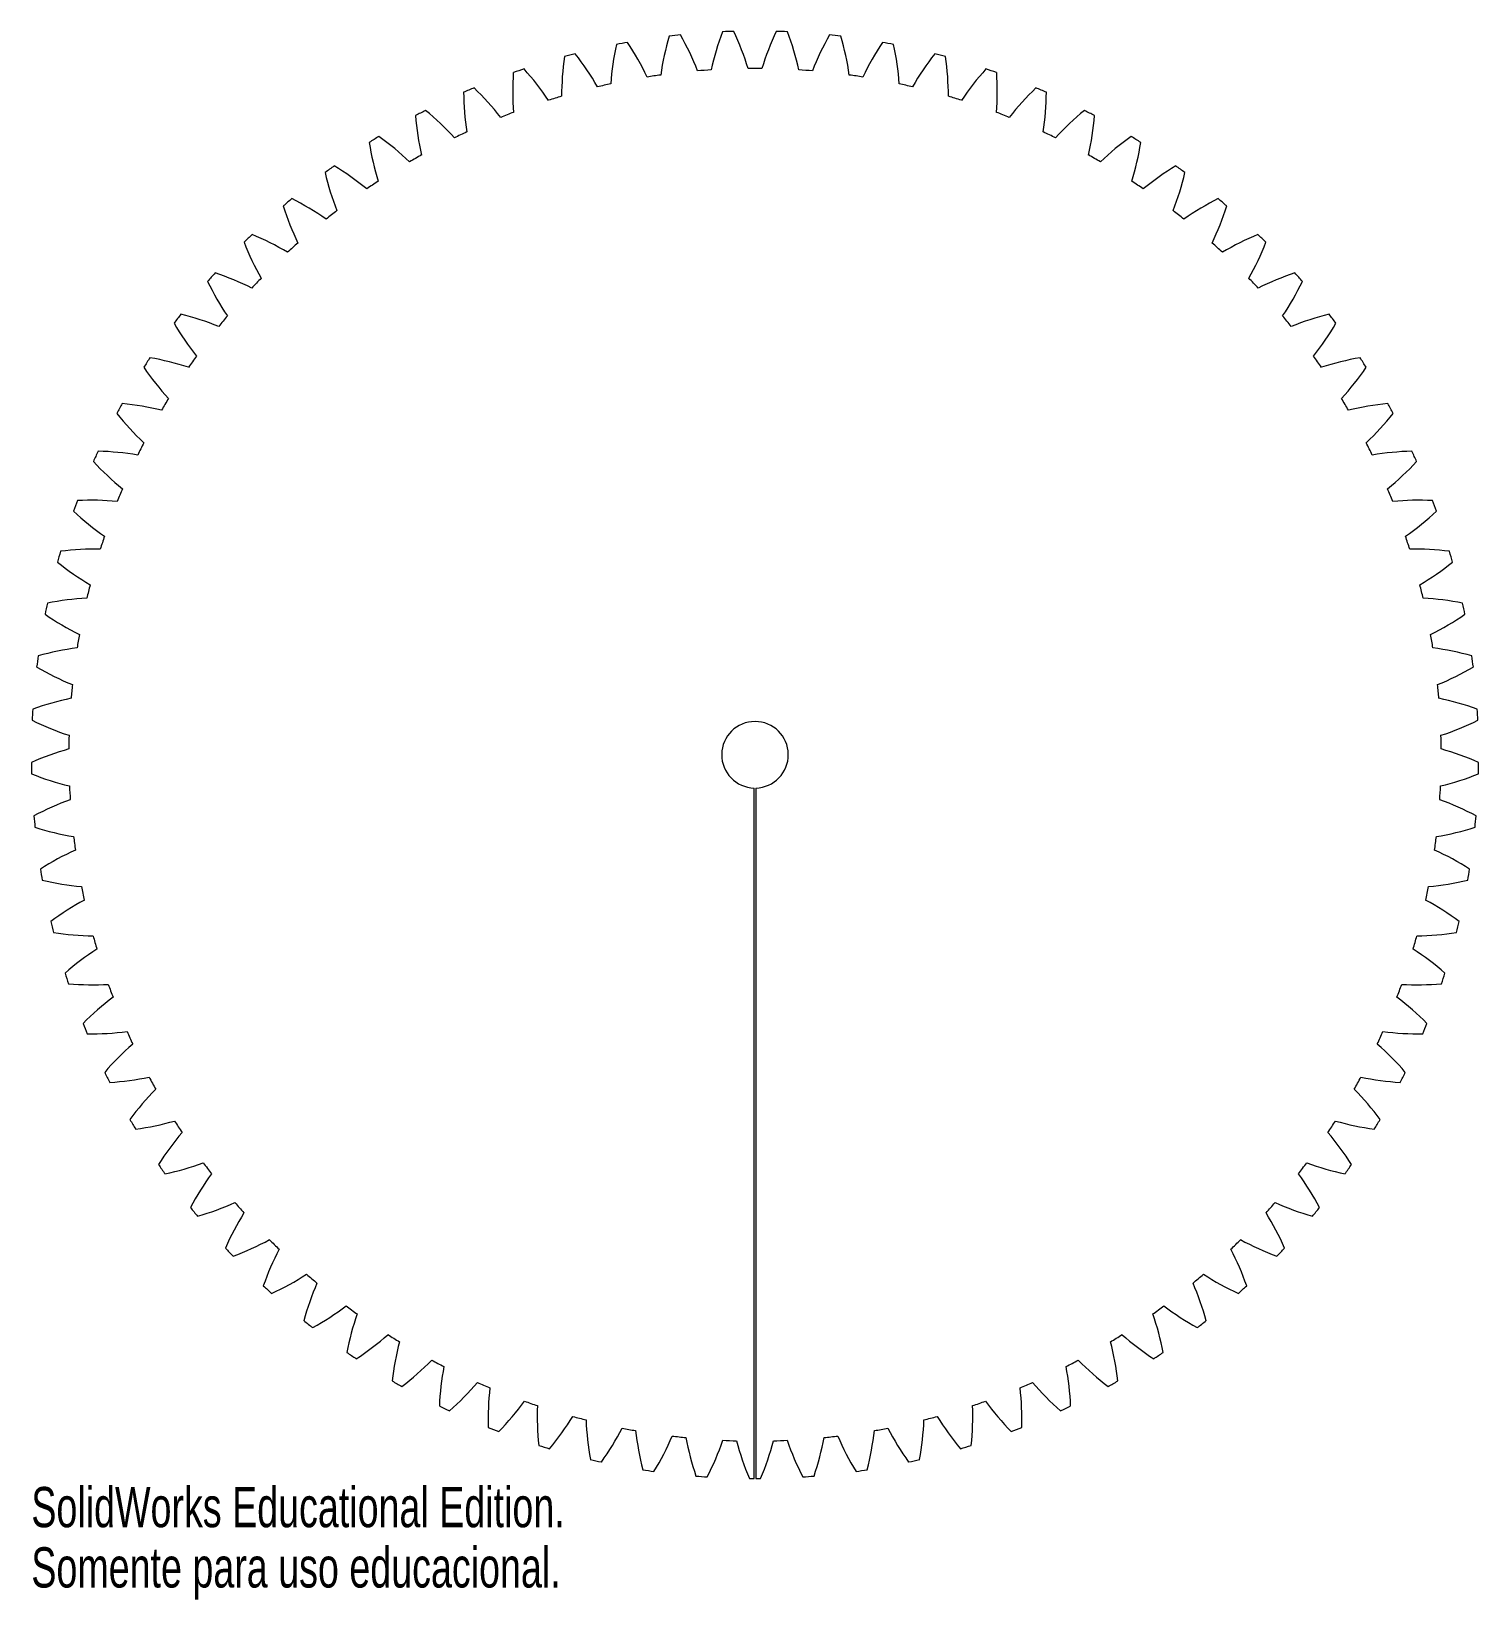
# Model space of a CAD drawing. Header units: millimetres. Extents: x -87 to 87, y -102 to 87.
import ezdxf

# ---------------------------------------------------------------- set-up
doc = ezdxf.new("R2010")
doc.units = ezdxf.units.MM
doc.styles.add('SLDTEXTSTYLE0', font='TXT', dxfattribs={"width": 0.7})

msp = doc.modelspace()

# ---------------------------------------------------------------- linework, layer by layer
at = {"color": 7, "linetype": 'Continuous', "lineweight": 15}
for p, q in [((-0.1, -87), (-0.1, -4)), ((0.1, -4), (0.1, -87)), ((-0.68, -87), (-0.1, -87)), ((0.1, -87), (0.68, -87))]:
    msp.add_line(p, q, dxfattribs=at)
for centre, radius, start, end in [((27.89, 74.84), 34, 159.2104, 167.2817), ((0, 0), 87, 91.671, 92.5643), ((-33.35, 72.58), 34, 16.9536, 25.0249), ((33.35, 72.58), 34, 154.9751, 163.0464), ((0, 0), 87, 87.4357, 88.329), ((-27.89, 74.84), 34, 12.7183, 20.7896), ((16.56, 78.14), 34, 167.681, 175.7523), ((0, 0), 87, 100.1415, 101.0349), ((-43.67, 66.88), 34, 25.4242, 33.4955), ((22.29, 76.7), 34, 163.4457, 171.517), ((0, 0), 87, 95.9062, 96.7996), ((-38.61, 69.92), 34, 21.1889, 29.2602), ((38.61, 69.92), 34, 150.7398, 158.8111), ((0, 0), 87, 83.2004, 84.0938), ((-22.29, 76.7), 34, 8.483, 16.5543), ((43.67, 66.88), 34, 146.5045, 154.5758), ((0, 0), 87, 78.9651, 79.8585), ((-16.56, 78.14), 34, 4.2477, 12.319), ((10.75, 79.15), 34, 171.9163, 179.9876), ((0, 0), 87, 104.3768, 105.2702), ((-48.49, 63.47), 34, 29.6595, 37.7308), ((48.49, 63.47), 34, 142.2692, 150.3405), ((0, 0), 87, 74.7298, 75.6232), ((-10.75, 79.15), 34, 0.0124, 8.0837), ((4.87, 79.73), 34, 176.1515, 184.2228), ((0, 0), 87, 108.6121, 109.5055), ((-53.05, 59.71), 34, 33.8948, 41.9661), ((0, 0), 82.5, 97.8992, 99.042), ((0, 0), 82.5, 93.6639, 94.8067), ((0, 0), 82.5, 89.4286, 90.5714), ((0, 0), 82.5, 85.1933, 86.3361), ((0, 0), 82.5, 80.958, 82.1008), ((53.05, 59.71), 34, 138.0339, 146.1052), ((0, 0), 87, 70.4945, 71.3879), ((-4.87, 79.73), 34, 355.7772, 3.8485), ((0, 0), 87, 112.8474, 113.7408), ((-1.03, 79.87), 34, 180.3868, 188.4581), ((-57.31, 55.63), 34, 38.1301, 46.2014), ((0, 0), 82.5, 102.1345, 103.2773), ((0, 0), 82.5, 76.7227, 77.8655), ((57.31, 55.63), 34, 133.7986, 141.8699), ((0, 0), 87, 66.2592, 67.1526), ((1.03, 79.87), 34, 351.5419, 359.6132), ((0, 0), 87, 117.0827, 117.9761), ((-61.26, 51.25), 34, 42.3654, 50.4367), ((0, 0), 82.5, 106.3698, 107.5125), ((0, 0), 82.5, 72.4875, 73.6302), ((61.26, 51.25), 34, 129.5633, 137.6346), ((0, 0), 87, 62.0239, 62.9173), ((-6.92, 79.57), 34, 184.6221, 192.6934), ((0, 0), 82.5, 110.6051, 111.7478), ((0, 0), 82.5, 68.2522, 69.3949), ((6.92, 79.57), 34, 347.3066, 355.3779), ((0, 0), 87, 121.318, 122.2114), ((-12.78, 78.84), 34, 188.8574, 196.9287), ((-64.88, 46.58), 34, 46.6007, 54.672), ((0, 0), 82.5, 114.8404, 115.9831), ((0, 0), 82.5, 64.0169, 65.1596), ((64.88, 46.58), 34, 125.328, 133.3993), ((0, 0), 87, 57.7886, 58.682), ((12.78, 78.84), 34, 343.0713, 351.1426), ((0, 0), 82.5, 119.0757, 120.2184), ((0, 0), 82.5, 59.7816, 60.9243), ((0, 0), 87, 125.5533, 126.4467), ((-18.57, 77.69), 34, 193.0927, 201.164), ((-68.15, 41.67), 34, 50.836, 58.9073), ((68.15, 41.67), 34, 121.0927, 129.164), ((18.57, 77.69), 34, 338.836, 346.9073), ((0, 0), 87, 53.5533, 54.4467), ((0, 0), 82.5, 123.311, 124.4537), ((0, 0), 82.5, 55.5463, 56.689), ((0, 0), 87, 129.7886, 130.682), ((-71.04, 36.52), 34, 55.0713, 63.1426), ((71.04, 36.52), 34, 116.8574, 124.9287), ((0, 0), 87, 49.318, 50.2114), ((-24.25, 76.1), 34, 197.328, 205.3993), ((0, 0), 82.5, 127.5463, 128.689), ((0, 0), 82.5, 51.311, 52.4537), ((24.25, 76.1), 34, 334.6007, 342.672), ((0, 0), 87, 134.0239, 134.9173), ((-73.54, 31.17), 34, 59.3066, 67.3779), ((73.54, 31.17), 34, 112.6221, 120.6934), ((0, 0), 87, 45.0827, 45.9761), ((-29.81, 74.1), 34, 201.5633, 209.6346), ((0, 0), 82.5, 131.7816, 132.9243), ((0, 0), 82.5, 47.0757, 48.2184), ((29.81, 74.1), 34, 330.3654, 338.4367), ((0, 0), 87, 138.2592, 139.1526), ((-35.2, 71.7), 34, 205.7986, 213.8699), ((-75.64, 25.66), 34, 63.5419, 71.6132), ((0, 0), 82.5, 136.0169, 137.1596), ((0, 0), 82.5, 42.8404, 43.9831), ((75.64, 25.66), 34, 108.3868, 116.4581), ((35.2, 71.7), 34, 326.1301, 334.2014), ((0, 0), 87, 40.8474, 41.7408), ((0, 0), 87, 142.4945, 143.3879), ((-77.33, 20), 34, 67.7772, 75.8485), ((77.33, 20), 34, 104.1515, 112.2228), ((0, 0), 87, 36.6121, 37.5055), ((-40.4, 68.9), 34, 210.0339, 218.1052), ((0, 0), 82.5, 140.2522, 141.3949), ((0, 0), 82.5, 38.6051, 39.7478), ((40.4, 68.9), 34, 321.8948, 329.9661), ((0, 0), 87, 146.7298, 147.6232), ((-78.6, 14.24), 34, 72.0124, 80.0837), ((0, 0), 82.5, 144.4875, 145.6302), ((0, 0), 82.5, 34.3698, 35.5125), ((78.6, 14.24), 34, 99.9163, 107.9876), ((0, 0), 87, 32.3768, 33.2702), ((-45.38, 65.73), 34, 214.2692, 222.3405), ((45.38, 65.73), 34, 317.6595, 325.7308), ((0, 0), 87, 150.9651, 151.8585), ((-79.43, 8.39), 34, 76.2477, 84.319), ((0, 0), 82.5, 148.7227, 149.8655), ((0, 0), 82.5, 30.1345, 31.2773), ((79.43, 8.39), 34, 95.681, 103.7523), ((0, 0), 87, 28.1415, 29.0349), ((-50.11, 62.2), 34, 218.5045, 226.5758), ((50.11, 62.2), 34, 313.4242, 321.4955), ((0, 0), 87, 155.2004, 156.0938), ((-79.83, 2.5), 34, 80.483, 88.5543), ((0, 0), 82.5, 152.958, 154.1008), ((0, 0), 82.5, 25.8992, 27.042), ((79.83, 2.5), 34, 91.4457, 99.517), ((0, 0), 87, 23.9062, 24.7996), ((-54.57, 58.33), 34, 222.7398, 230.8111), ((54.57, 58.33), 34, 309.1889, 317.2602), ((0, 0), 87, 159.4357, 160.329), ((-79.8, -3.4), 34, 84.7183, 92.7896), ((0, 0), 82.5, 157.1933, 158.3361), ((0, 0), 82.5, 21.6639, 22.8067), ((79.8, -3.4), 34, 87.2104, 95.2817), ((0, 0), 87, 19.671, 20.5643), ((-58.72, 54.14), 34, 226.9751, 235.0464), ((58.72, 54.14), 34, 304.9536, 313.0249), ((-79.33, -9.28), 34, 88.9536, 97.0249), ((0, 0), 82.5, 161.4286, 162.5714), ((0, 0), 82.5, 17.4286, 18.5714), ((79.33, -9.28), 34, 82.9751, 91.0464), ((0, 0), 87, 163.671, 164.5643), ((-62.56, 49.66), 34, 231.2104, 239.2817), ((62.56, 49.66), 34, 300.7183, 308.7896), ((0, 0), 87, 15.4357, 16.329), ((0, 0), 82.5, 165.6639, 166.8067), ((0, 0), 82.5, 13.1933, 14.3361), ((0, 0), 87, 167.9062, 168.7996), ((-78.43, -15.12), 34, 93.1889, 101.2602), ((78.43, -15.12), 34, 78.7398, 86.8111), ((0, 0), 87, 11.2004, 12.0938), ((-66.06, 44.9), 34, 235.4457, 243.517), ((66.06, 44.9), 34, 296.483, 304.5543), ((0, 0), 82.5, 169.8992, 171.042), ((0, 0), 82.5, 8.958, 10.1008), ((0, 0), 87, 172.1415, 173.0349), ((-77.1, -20.87), 34, 97.4242, 105.4955), ((77.1, -20.87), 34, 74.5045, 82.5758), ((0, 0), 87, 6.9651, 7.8585), ((-69.19, 39.9), 34, 239.681, 247.7523), ((69.19, 39.9), 34, 292.2477, 300.319), ((0, 0), 82.5, 174.1345, 175.2773), ((0, 0), 82.5, 4.7227, 5.8655), ((-75.35, -26.51), 34, 101.6595, 109.7308), ((75.35, -26.51), 34, 70.2692, 78.3405), ((0, 0), 87, 176.3768, 177.2702), ((-71.95, 34.68), 34, 243.9163, 251.9876), ((0, 0), 4, 271.4325, 268.5675), ((71.95, 34.68), 34, 288.0124, 296.0837), ((0, 0), 87, 2.7298, 3.6232), ((0, 0), 82.5, 178.3698, 179.5125), ((0, 0), 82.5, 0.4875, 1.6302), ((-73.18, -32), 34, 105.8948, 113.9661), ((73.18, -32), 34, 66.0339, 74.1052), ((0, 0), 87, 180.6121, 181.5055), ((0, 0), 87, 358.4945, 359.3879), ((-74.32, 29.27), 34, 248.1515, 256.2228), ((0, 0), 82.5, 182.6051, 183.7478), ((0, 0), 82.5, 356.2522, 357.3949), ((74.32, 29.27), 34, 283.7772, 291.8485), ((-70.62, -37.32), 34, 110.1301, 118.2014), ((70.62, -37.32), 34, 61.7986, 69.8699), ((0, 0), 87, 184.8474, 185.7408), ((0, 0), 87, 354.2592, 355.1526), ((-76.28, 23.7), 34, 252.3868, 260.4581), ((76.28, 23.7), 34, 279.5419, 287.6132), ((0, 0), 82.5, 186.8404, 187.9831), ((0, 0), 82.5, 352.0169, 353.1596), ((-67.67, -42.43), 34, 114.3654, 122.4367), ((67.67, -42.43), 34, 57.5633, 65.6346), ((0, 0), 87, 189.0827, 189.9761), ((-77.82, 18.01), 34, 256.6221, 264.6934), ((77.82, 18.01), 34, 275.3066, 283.3779), ((0, 0), 87, 350.0239, 350.9173), ((0, 0), 82.5, 191.0757, 192.2184), ((0, 0), 82.5, 347.7816, 348.9243), ((-64.35, -47.31), 34, 118.6007, 126.672), ((64.35, -47.31), 34, 53.328, 61.3993), ((0, 0), 87, 193.318, 194.2114), ((0, 0), 87, 345.7886, 346.682), ((-78.94, 12.21), 34, 260.8574, 268.9287), ((0, 0), 82.5, 195.311, 196.4537), ((0, 0), 82.5, 343.5463, 344.689), ((78.94, 12.21), 34, 271.0713, 279.1426), ((-60.68, -51.93), 34, 122.836, 130.9073), ((60.68, -51.93), 34, 49.0927, 57.164), ((0, 0), 87, 197.5533, 198.4467), ((0, 0), 87, 341.5533, 342.4467), ((-79.62, 6.35), 34, 265.0927, 273.164), ((0, 0), 82.5, 199.5463, 200.689), ((0, 0), 82.5, 339.311, 340.4537), ((79.62, 6.35), 34, 266.836, 274.9073), ((-56.68, -56.27), 34, 127.0713, 135.1426), ((56.68, -56.27), 34, 44.8574, 52.9287), ((0, 0), 87, 201.7886, 202.682), ((-79.87, 0.45), 34, 269.328, 277.3993), ((0, 0), 82.5, 203.7816, 204.9243), ((0, 0), 82.5, 335.0757, 336.2184), ((79.87, 0.45), 34, 262.6007, 270.672), ((0, 0), 87, 337.318, 338.2114), ((-52.37, -60.31), 34, 131.3066, 139.3779), ((52.37, -60.31), 34, 40.6221, 48.6934), ((0, 0), 87, 206.0239, 206.9173), ((-79.69, -5.45), 34, 273.5633, 281.6346), ((0, 0), 82.5, 208.0169, 209.1596), ((0, 0), 82.5, 330.8404, 331.9831), ((79.69, -5.45), 34, 258.3654, 266.4367), ((0, 0), 87, 333.0827, 333.9761), ((-47.78, -64.01), 34, 135.5419, 143.6132), ((47.78, -64.01), 34, 36.3868, 44.4581), ((0, 0), 87, 210.2592, 211.1526), ((-79.07, -11.32), 34, 277.7986, 285.8699), ((0, 0), 82.5, 212.2522, 213.3949), ((0, 0), 82.5, 326.6051, 327.7478), ((79.07, -11.32), 34, 254.1301, 262.2014), ((0, 0), 87, 328.8474, 329.7408), ((-42.92, -67.36), 34, 139.7772, 147.8485), ((42.92, -67.36), 34, 32.1515, 40.2228), ((0, 0), 87, 214.4945, 215.3879), ((-78.02, -17.13), 34, 282.0339, 290.1052), ((-37.83, -70.35), 34, 144.0124, 152.0837), ((0, 0), 82.5, 216.4875, 217.6302), ((0, 0), 82.5, 322.3698, 323.5125), ((37.83, -70.35), 34, 27.9163, 35.9876), ((78.02, -17.13), 34, 249.8948, 257.9661), ((0, 0), 87, 324.6121, 325.5055), ((0, 0), 87, 218.7298, 219.6232), ((-76.54, -22.84), 34, 286.2692, 294.3405), ((0, 0), 82.5, 220.7227, 221.8655), ((0, 0), 82.5, 318.1345, 319.2773), ((76.54, -22.84), 34, 245.6595, 253.7308), ((0, 0), 87, 320.3768, 321.2702), ((-32.53, -72.95), 34, 148.2477, 156.319), ((32.53, -72.95), 34, 23.681, 31.7523), ((-74.64, -28.43), 34, 290.5045, 298.5758), ((0, 0), 82.5, 224.958, 226.1008), ((0, 0), 82.5, 313.8992, 315.042), ((74.64, -28.43), 34, 241.4242, 249.4955), ((0, 0), 87, 222.9651, 223.8585), ((-27.05, -75.15), 34, 152.483, 160.5543), ((27.05, -75.15), 34, 19.4457, 27.517), ((0, 0), 87, 316.1415, 317.0349), ((0, 0), 87, 227.2004, 228.0938), ((-72.34, -33.87), 34, 294.7398, 302.8111), ((-21.43, -76.95), 34, 156.7183, 164.7896), ((0, 0), 82.5, 229.1933, 230.3361), ((0, 0), 82.5, 309.6639, 310.8067), ((21.43, -76.95), 34, 15.2104, 23.2817), ((72.34, -33.87), 34, 237.1889, 245.2602), ((0, 0), 87, 311.9062, 312.7996), ((-69.64, -39.12), 34, 298.9751, 307.0464), ((0, 0), 82.5, 233.4286, 234.5714), ((-15.69, -78.32), 34, 160.9536, 169.0249), ((0, 0), 82.5, 305.4286, 306.5714), ((15.69, -78.32), 34, 10.9751, 19.0464), ((69.64, -39.12), 34, 232.9536, 241.0249), ((0, 0), 87, 231.4357, 232.329), ((-66.56, -44.16), 34, 303.2104, 311.2817), ((0, 0), 82.5, 237.6639, 238.8067), ((0, 0), 82.5, 301.1933, 302.3361), ((66.56, -44.16), 34, 228.7183, 236.7896), ((0, 0), 87, 307.671, 308.5643), ((-9.86, -79.26), 34, 165.1889, 173.2602), ((9.86, -79.26), 34, 6.7398, 14.8111), ((0, 0), 87, 235.671, 236.5643), ((-63.12, -48.95), 34, 307.4457, 315.517), ((0, 0), 82.5, 241.8992, 243.042), ((0, 0), 82.5, 296.958, 298.1008), ((63.12, -48.95), 34, 224.483, 232.5543), ((0, 0), 87, 303.4357, 304.329), ((0, 0), 87, 239.9062, 240.7996), ((-3.98, -79.77), 34, 169.4242, 177.4955), ((3.98, -79.77), 34, 2.5045, 10.5758), ((0, 0), 87, 299.2004, 300.0938), ((-59.33, -53.48), 34, 311.681, 319.7523), ((0, 0), 82.5, 246.1345, 247.2773), ((1.92, -79.85), 34, 173.6595, 181.7308), ((0, 0), 82.5, 292.7227, 293.8655), ((-1.92, -79.85), 34, 358.2692, 6.3405), ((59.33, -53.48), 34, 220.2477, 228.319), ((0, 0), 87, 244.1415, 245.0349), ((-55.22, -57.71), 34, 315.9163, 323.9876), ((0, 0), 82.5, 250.3698, 251.5125), ((7.82, -79.49), 34, 177.8948, 185.9661), ((-7.82, -79.49), 34, 354.0339, 2.1052), ((0, 0), 82.5, 288.4875, 289.6302), ((55.22, -57.71), 34, 216.0124, 224.0837), ((0, 0), 87, 294.9651, 295.8585), ((0, 0), 87, 248.3768, 249.2702), ((-50.8, -61.63), 34, 320.1515, 328.2228), ((0, 0), 82.5, 254.6051, 255.7478), ((13.67, -78.7), 34, 182.1301, 190.2014), ((-46.11, -65.22), 34, 324.3868, 332.4581), ((0, 0), 82.5, 258.8404, 259.9831), ((0, 0), 82.5, 280.0169, 281.1596), ((46.11, -65.22), 34, 207.5419, 215.6132), ((-13.67, -78.7), 34, 349.7986, 357.8699), ((0, 0), 82.5, 284.2522, 285.3949), ((50.8, -61.63), 34, 211.7772, 219.8485), ((0, 0), 87, 290.7298, 291.6232), ((19.44, -77.47), 34, 186.3654, 194.4367), ((-41.17, -68.45), 34, 328.6221, 336.6934), ((0, 0), 82.5, 263.0757, 264.2184), ((25.11, -75.82), 34, 190.6007, 198.672), ((-36, -71.3), 34, 332.8574, 340.9287), ((0, 0), 82.5, 267.311, 268.4537), ((30.64, -73.76), 34, 194.836, 202.9073), ((-30.64, -73.76), 34, 337.0927, 345.164), ((0, 0), 82.5, 271.5463, 272.689), ((36, -71.3), 34, 199.0713, 207.1426), ((-25.11, -75.82), 34, 341.328, 349.3993), ((0, 0), 82.5, 275.7816, 276.9243), ((41.17, -68.45), 34, 203.3066, 211.3779), ((-19.44, -77.47), 34, 345.5633, 353.6346), ((0, 0), 87, 252.6121, 253.5055), ((0, 0), 87, 256.8474, 257.7408), ((0, 0), 87, 282.2592, 283.1526), ((0, 0), 87, 286.4945, 287.3879), ((0, 0), 87, 261.0827, 261.9761), ((0, 0), 87, 265.318, 266.2114), ((0, 0), 87, 273.7886, 274.682), ((0, 0), 87, 278.0239, 278.9173)]:
    msp.add_arc(centre, radius, start, end, dxfattribs=at)

# ---------------------------------------------------------------- texts
at = {"color": 7, "linetype": 'Continuous', "char_height": 4.8336, "attachment_point": 1, "style": 'SLDTEXTSTYLE0'}
for s, insert in [('SolidWorks Educational Edition.', (-87, -88.02)), ('Somente para uso educacional.', (-87, -95.27))]:
    msp.add_mtext(s, dxfattribs=dict(at, insert=insert))

doc.saveas('drawing.dxf')
